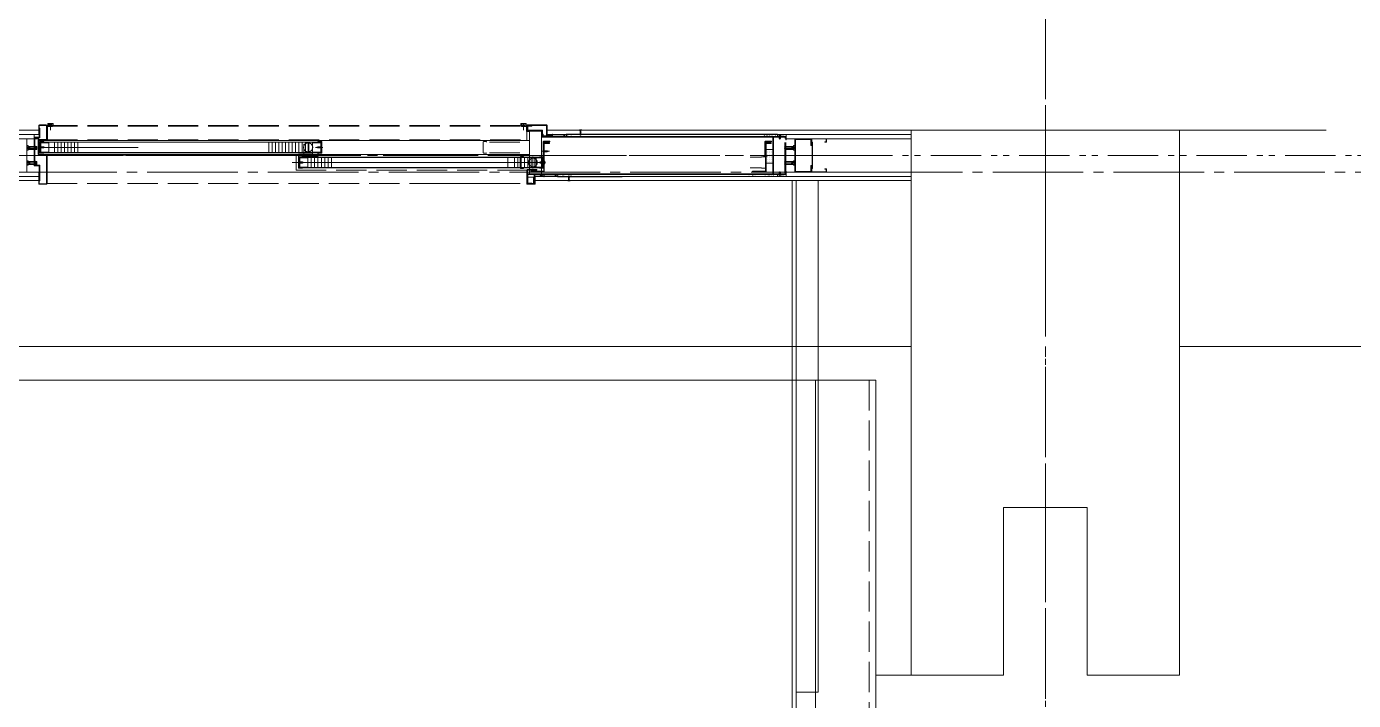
# Model space of a CAD drawing. Units: millimetres at full size, sheet at 1:30. Extents: x -16828 to 149130, y 47892 to 100313.
# Drawn here: x 28549 to 32503, y 57771 to 59780 of the extents above; entities that cross this region are included whole.
import ezdxf

# ---------------------------------------------------------------- set-up
doc = ezdxf.new("R2010")
doc.units = ezdxf.units.MM
doc.header["$LTSCALE"] = 30
for name, pattern in [('CHAIN2', [12, 9, -1, 1, -1]), ('DASHED3', [4, 3, -1]), ('DOUBLE_CHAIN1', [8.8, 5, -1, 0.6, -0.6, 0.6, -1])]:
    doc.linetypes.add(name, pattern=pattern)
for name, color, linetype, lineweight in [('0-0', 7, 'CHAIN2', 15), ('0-1', 7, 'Continuous', 15), ('0-8', 7, 'Continuous', 15), ('2-0_通芯', 7, 'DOUBLE_CHAIN1', 15), ('2-2_間仕切り芯', 7, 'DOUBLE_CHAIN1', 15), ('2-3_間仕切り', 7, 'Continuous', 15), ('2-A_建具', 7, 'Continuous', 15), ('3-0_AIHO08-壁芯', 7, 'CHAIN2', 15), ('4-5_既存1', 7, 'Continuous', 15)]:
    doc.layers.add(name, color=color, linetype=linetype, lineweight=lineweight)

msp = doc.modelspace()

# ---------------------------------------------------------------- linework, layer by layer
at = {"layer": '0-0'}
msp.add_line((31584.96, 65605.86), (31584.96, 56653.83), dxfattribs=at)
at = {"layer": '0-1'}
for p, q in [((31079.96, 58725.86), (26384.96, 58725.86)), ((30899.96, 58725.86), (30899.96, 55775.86)), ((31079.96, 58725.86), (31079.96, 50655.86))]:
    msp.add_line(p, q, dxfattribs=at)
at = {"layer": '0-1', "linetype": 'DASHED3'}
msp.add_line((31059.96, 58725.86), (31059.96, 50675.86), dxfattribs=at)
at = {"layer": '0-8', "linetype": 'CHAIN2'}
msp.add_line((22788.14, 59345.86), (33684.96, 59345.86), dxfattribs=at)
at = {"layer": '0-8'}
for p, q in [((31184.96, 58825.86), (26284.96, 58825.86)), ((31184.96, 57845.86), (31184.96, 58825.86)), ((31984.96, 58825.86), (31984.96, 57845.86)), ((31984.96, 58825.86), (33784.96, 58825.86)), ((31459.96, 58345.86), (31459.96, 57845.86)), ((31709.96, 58345.86), (31459.96, 58345.86)), ((31709.96, 57845.86), (31709.96, 58345.86)), ((31459.96, 57845.86), (31079.96, 57845.86)), ((31709.96, 57845.86), (31984.96, 57845.86))]:
    msp.add_line(p, q, dxfattribs=at)
at = {"layer": '2-0_通芯'}
msp.add_line((31584.96, 65605.86), (31584.96, 56653.83), dxfattribs=at)
at = {"layer": '2-2_間仕切り芯'}
msp.add_line((15139.23, 59395.86), (32729.96, 59395.86), dxfattribs=at)
at = {"layer": '2-3_間仕切り'}
for p, q in [((28208.71, 59470.86), (28584.96, 59470.86)), ((28208.71, 59458.36), (28584.96, 59458.36)), ((28208.71, 59445.86), (28584.96, 59445.86)), ((30099.96, 59470.86), (31184.96, 59470.86)), ((30099.96, 59458.36), (31184.96, 59458.36)), ((30812.96, 59445.86), (31184.96, 59445.86)), ((28208.71, 59345.86), (28584.96, 59345.86)), ((28208.71, 59333.36), (28584.96, 59333.36)), ((28208.71, 59320.86), (28584.96, 59320.86)), ((30064.96, 59333.36), (31184.96, 59333.36)), ((30064.96, 59320.86), (31184.96, 59320.86)), ((30812.96, 59345.86), (31184.96, 59345.86)), ((30829.96, 59320.86), (30829.96, 56740.86)), ((30842.46, 59320.86), (30842.46, 57795.86)), ((30842.46, 57795.86), (30842.46, 56740.86))]:
    msp.add_line(p, q, dxfattribs=at)
msp.add_lwpolyline([(30907.46, 59320.86), (30907.46, 57795.86), (30842.46, 57795.86)], dxfattribs=at)
at = {"layer": '2-A_建具'}
for p, q in [((28584.96, 59459.36), (28584.96, 59484.46)), ((28586.56, 59466.86), (28586.56, 59485.26)), ((28608.36, 59485.26), (28586.56, 59485.26)), ((28607.56, 59486.86), (28587.36, 59486.86)), ((28608.36, 59443.46), (28608.36, 59485.26)), ((28609.96, 59444.26), (28609.96, 59484.46)), ((28609.96, 59441.86), (28609.96, 59481.46)), ((30039.96, 59468.36), (30039.96, 59485.36)), ((30098.46, 59486.86), (30041.46, 59486.86)), ((30098.36, 59485.26), (30041.56, 59485.26)), ((30043.16, 59471.26), (30043.16, 59483.66)), ((30054.16, 59483.66), (30043.16, 59483.66)), ((30054.16, 59483.66), (30054.16, 59485.26)), ((30098.36, 59453.96), (30098.36, 59485.26)), ((30099.96, 59455.56), (30099.96, 59485.36)), ((28549.96, 59443.46), (28549.96, 59348.26)), ((28571.56, 59446.86), (28571.56, 59459.36)), ((28583.36, 59398.66), (28583.36, 59441.06)), ((28586.56, 59466.86), (28584.96, 59466.86)), ((28607.56, 59441.86), (28584.96, 59441.86)), ((30047.96, 59440.86), (28584.96, 59440.86)), ((28608.36, 59443.46), (28585.76, 59443.46)), ((28587.96, 59404.16), (28587.96, 59435.56)), ((28589.16, 59403.86), (28589.16, 59435.86)), ((28589.16, 59435.86), (29427.76, 59435.86)), ((28599.96, 59437.06), (28589.46, 59437.06)), ((28589.76, 59404.46), (28589.76, 59435.26)), ((29427.16, 59435.26), (28589.76, 59435.26)), ((28599.96, 59435.86), (28599.96, 59437.06)), ((28614.76, 59404.46), (28614.76, 59435.26)), ((28632.16, 59404.46), (28632.16, 59435.26)), ((28642.16, 59404.46), (28642.16, 59435.26)), ((28652.16, 59404.46), (28652.16, 59435.26)), ((28662.16, 59404.46), (28662.16, 59435.26)), ((28672.16, 59404.46), (28672.16, 59435.26)), ((28682.16, 59404.46), (28682.16, 59435.26)), ((28692.16, 59404.46), (28692.16, 59435.26)), ((28702.16, 59404.46), (28702.16, 59435.26)), ((29270.56, 59404.46), (29270.56, 59435.26)), ((29280.56, 59404.46), (29280.56, 59435.26)), ((29290.56, 59404.46), (29290.56, 59435.26)), ((29300.56, 59404.46), (29300.56, 59435.26)), ((29310.56, 59404.46), (29310.56, 59435.26)), ((29320.56, 59404.46), (29320.56, 59435.26)), ((29330.56, 59404.46), (29330.56, 59435.26)), ((29340.56, 59404.46), (29340.56, 59435.26)), ((29350.56, 59404.46), (29350.56, 59435.26)), ((29360.56, 59404.46), (29360.56, 59435.26)), ((29370.56, 59404.46), (29370.56, 59435.26)), ((29380.56, 59404.46), (29380.56, 59435.26)), ((29390.56, 59404.46), (29390.56, 59435.26)), ((29400.96, 59404.46), (29400.96, 59435.26)), ((29416.96, 59437.06), (29427.46, 59437.06)), ((29416.96, 59437.06), (29416.96, 59435.86)), ((29427.16, 59404.46), (29427.16, 59435.26)), ((29427.76, 59403.86), (29427.76, 59435.86)), ((29428.96, 59435.56), (29428.96, 59404.16)), ((30047.96, 59466.86), (30041.46, 59466.86)), ((30085.06, 59471.26), (30043.16, 59471.26)), ((30047.96, 59468.66), (30047.96, 59390.86)), ((30082.96, 59467.06), (30082.96, 59392.06)), ((30084.96, 59452.36), (30309.96, 59452.36)), ((30084.96, 59452.26), (30084.96, 59450.66)), ((30084.96, 59450.76), (30772.96, 59450.76)), ((30086.46, 59450.76), (30185.96, 59450.76)), ((30086.56, 59452.36), (30086.56, 59469.76)), ((30086.56, 59459.36), (30088.16, 59459.36)), ((30086.56, 59452.36), (30810.56, 59452.36)), ((30088.16, 59453.96), (30088.16, 59459.36)), ((30088.16, 59453.96), (30114.96, 59453.96)), ((30088.36, 59392.26), (30088.36, 59436.26)), ((30089.96, 59348.76), (30089.96, 59436.66)), ((30089.96, 59436.66), (30108.36, 59436.66)), ((30090.36, 59438.26), (30108.36, 59438.26)), ((30099.96, 59455.56), (30108.36, 59455.56)), ((30108.36, 59453.96), (30108.36, 59455.56)), ((30108.36, 59436.66), (30108.36, 59438.26)), ((30114.96, 59453.96), (30114.96, 59459.36)), ((30116.56, 59459.36), (30114.96, 59459.36)), ((30116.56, 59453.86), (30116.56, 59459.36)), ((30116.56, 59452.36), (30116.56, 59453.56)), ((30120.24, 59453.56), (30116.56, 59453.56)), ((30120.24, 59453.56), (30148.3, 59454.66)), ((30120.29, 59452.36), (30148.67, 59453.47)), ((30138.36, 59453.16), (30145.96, 59453.16)), ((30138.36, 59452.76), (30157.56, 59452.76)), ((30145.96, 59452.76), (30145.96, 59453.16)), ((30148.67, 59453.47), (30157.56, 59458.05)), ((30157.56, 59452.76), (30157.56, 59459.36)), ((30158.06, 59452.36), (30158.06, 59458.86)), ((30786.46, 59458.86), (30158.06, 59458.86)), ((30786.46, 59452.86), (30158.06, 59452.86)), ((30160.77, 59456.6), (30160.27, 59456.6)), ((30164.37, 59455.74), (30163.87, 59455.74)), ((30171.21, 59455.07), (30170.71, 59455.07)), ((30173.58, 59456.92), (30173.08, 59456.92)), ((30176.28, 59457.57), (30175.78, 59457.57)), ((30179.23, 59453.76), (30178.73, 59453.76)), ((30185.96, 59450.76), (30185.96, 59452.36)), ((30196.46, 59471.86), (30203.46, 59471.86)), ((30196.46, 59471.36), (30196.46, 59471.86)), ((30196.46, 59471.36), (30203.46, 59471.36)), ((30198.46, 59468.55), (30201.46, 59467.28)), ((30198.46, 59467.28), (30201.46, 59466.01)), ((30198.46, 59466.01), (30201.46, 59464.75)), ((30198.46, 59464.75), (30201.46, 59463.48)), ((30198.46, 59463.48), (30201.46, 59462.21)), ((30198.46, 59462.21), (30201.46, 59460.94)), ((30198.46, 59460.94), (30201.46, 59459.67)), ((30198.46, 59459.67), (30201.46, 59458.4)), ((30198.46, 59458.4), (30201.07, 59457.3)), ((30198.96, 59457.59), (30198.96, 59468.21)), ((30199.96, 59455.86), (30198.96, 59457.59)), ((30199.23, 59456.81), (30200.45, 59456.29)), ((30199.96, 59455.63), (30199.96, 59471.86)), ((30199.96, 59455.86), (30200.96, 59457.59)), ((30200.96, 59457.59), (30200.96, 59468.21)), ((30203.46, 59471.36), (30203.46, 59471.86)), ((30744.5, 59454.5), (30744, 59454.5)), ((30745.97, 59457.89), (30745.47, 59457.89)), ((30747.55, 59455.75), (30747.05, 59455.75)), ((30751.23, 59455.41), (30750.73, 59455.41)), ((30754.81, 59456.4), (30754.31, 59456.4)), ((30757.52, 59456.6), (30757.02, 59456.6)), ((30760.48, 59458.19), (30759.98, 59458.19)), ((30761.11, 59455.74), (30760.61, 59455.74)), ((30763.63, 59454.56), (30763.13, 59454.56)), ((30766.02, 59455.73), (30765.52, 59455.73)), ((30770.63, 59455.86), (30770.13, 59455.86)), ((30772.96, 59339.36), (30772.96, 59452.36)), ((30772.96, 59341.76), (30772.96, 59449.96)), ((30774.56, 59340.96), (30774.56, 59450.76)), ((30811.36, 59450.76), (30774.56, 59450.76)), ((30780.72, 59456.8), (30780.22, 59456.8)), ((30784.2, 59457.99), (30783.7, 59457.99)), ((30786.46, 59452.36), (30786.46, 59458.86)), ((30786.96, 59452.76), (30786.96, 59459.36)), ((30806.16, 59452.76), (30786.96, 59452.76)), ((30790.46, 59452.76), (30790.56, 59453.88)), ((30790.46, 59452.76), (30797.46, 59452.76)), ((30791.91, 59455.12), (30791.98, 59454.83)), ((30791.96, 59447.06), (30791.96, 59452.76)), ((30791.96, 59447.06), (30795.96, 59447.06)), ((30791.96, 59447.06), (30792.26, 59446.76)), ((30792.26, 59446.76), (30792.26, 59452.76)), ((30792.26, 59446.76), (30795.66, 59446.76)), ((30793.46, 59454.36), (30793.46, 59454.72)), ((30793.46, 59454.36), (30794.46, 59454.36)), ((30794.46, 59454.36), (30794.46, 59454.72)), ((30795.66, 59446.76), (30795.66, 59452.76)), ((30795.66, 59446.76), (30795.96, 59447.06)), ((30796.01, 59455.12), (30795.94, 59454.83)), ((30795.96, 59447.06), (30795.96, 59452.76)), ((30797.46, 59452.76), (30797.36, 59453.88)), ((30806.16, 59453.16), (30798.56, 59453.16)), ((30798.56, 59452.76), (30798.56, 59453.16)), ((30811.36, 59442.36), (30811.36, 59450.76)), ((30812.96, 59442.36), (30811.36, 59442.36)), ((30812.96, 59442.36), (30812.96, 59459.36)), ((30837.96, 59443.46), (30837.96, 59348.26)), ((30840.26, 59443.56), (30885.66, 59443.56)), ((30840.26, 59443.56), (30840.26, 59348.16)), ((30840.36, 59445.86), (30885.56, 59445.86)), ((30885.66, 59443.56), (30885.66, 59425.86)), ((30887.96, 59425.86), (30887.96, 59444.66)), ((30889.96, 59433.86), (30888.31, 59435.51)), ((30888.76, 59445.06), (30932.16, 59445.06)), ((30888.76, 59445.06), (30888.76, 59436.19)), ((30890.76, 59434.19), (30888.76, 59436.19)), ((30889.16, 59445.86), (30931.76, 59445.86)), ((30890.76, 59434.19), (30890.76, 59357.53)), ((30927.96, 59436.66), (30932.16, 59436.66)), ((30927.96, 59435.86), (30927.96, 59436.66)), ((30927.96, 59435.86), (30931.76, 59435.86)), ((30932.16, 59445.06), (30932.16, 59436.66)), ((30932.96, 59437.06), (30932.96, 59444.66)), ((28636.56, 59395.86), (28397.64, 59395.86)), ((28549.96, 59410.9), (28549.96, 59425.82)), ((28550.99, 59421.23), (28557.33, 59414.89)), ((28552.41, 59422.64), (28558.55, 59416.5)), ((28578.46, 59422.86), (28554.46, 59422.86)), ((28578.46, 59413.86), (28554.46, 59413.86)), ((28577.3, 59421.86), (28557.29, 59421.86)), ((28579.61, 59414.86), (28557.29, 59414.86)), ((28576.97, 59420.36), (28558.49, 59420.36)), ((28579.95, 59416.36), (28558.49, 59416.36)), ((28576.96, 59418.26), (28576.96, 59418.36)), ((28584.96, 59425.86), (28587.96, 59425.86)), ((28584.96, 59419.86), (28881.26, 59419.86)), ((28584.96, 59413.86), (28587.96, 59413.86)), ((30047.96, 59398.86), (28584.96, 59398.86)), ((28608.36, 59396.26), (28585.76, 59396.26)), ((28587.96, 59423.86), (28587.96, 59415.86)), ((28588.26, 59423.86), (28587.96, 59423.86)), ((28588.26, 59415.86), (28587.96, 59415.86)), ((28588.26, 59423.86), (28588.26, 59415.86)), ((28588.26, 59423.86), (28590.76, 59421.36)), ((28588.26, 59415.86), (28590.76, 59418.36)), ((28589.16, 59428.36), (28589.76, 59428.36)), ((28589.16, 59411.36), (28589.76, 59411.36)), ((28589.16, 59403.86), (29427.76, 59403.86)), ((28599.96, 59402.66), (28589.46, 59402.66)), ((29427.16, 59404.46), (28589.76, 59404.46)), ((28600.34, 59421.36), (28590.76, 59421.36)), ((28590.76, 59421.36), (28590.76, 59418.36)), ((28600.34, 59418.36), (28590.76, 59418.36)), ((28592.76, 59421.86), (28591.35, 59417.86)), ((28614.76, 59433.66), (28591.36, 59433.66)), ((28594.17, 59421.86), (28592.76, 59417.86)), ((28595.58, 59421.86), (28594.17, 59417.86)), ((28596.99, 59421.86), (28595.58, 59417.86)), ((28598.4, 59421.86), (28596.99, 59417.86)), ((28599.81, 59421.86), (28598.4, 59417.86)), ((28601.12, 59421.58), (28599.81, 59417.86)), ((28599.96, 59402.66), (28599.96, 59403.86)), ((28603.96, 59419.86), (28600.34, 59421.36)), ((28603.96, 59419.86), (28600.34, 59418.36)), ((28602.35, 59421.07), (28601.35, 59418.24)), ((28603.58, 59420.56), (28603, 59418.92)), ((28608.36, 59311.46), (28608.36, 59396.26)), ((28609.96, 59331.16), (28609.96, 59396.86)), ((28609.96, 59312.26), (28609.96, 59395.72)), ((29358.96, 59359.16), (29358.96, 59398.56)), ((29398.96, 59398.86), (29360.06, 59398.86)), ((29360.16, 59358.86), (29360.16, 59398.86)), ((29398.96, 59400.06), (29360.46, 59400.06)), ((29375.16, 59395.06), (29375.16, 59393.86)), ((29375.16, 59395.06), (29416.96, 59395.06)), ((29375.56, 59403.86), (29375.56, 59394.06)), ((29398.96, 59398.86), (29398.96, 59400.06)), ((29400.96, 59433.66), (29425.56, 59433.66)), ((29400.96, 59429.36), (29400.96, 59403.86)), ((29400.96, 59403.86), (29400.96, 59394.06)), ((29409.96, 59419.86), (29431.96, 59419.86)), ((29412.96, 59419.86), (29416.58, 59421.36)), ((29412.96, 59419.86), (29416.58, 59418.36)), ((29413.34, 59419.16), (29413.91, 59420.8)), ((29414.57, 59418.65), (29415.57, 59421.48)), ((29415.8, 59418.14), (29417.11, 59421.86)), ((29416.58, 59421.36), (29426.16, 59421.36)), ((29416.58, 59418.36), (29426.16, 59418.36)), ((29416.96, 59395.06), (29416.96, 59402.36)), ((29417.11, 59417.86), (29418.52, 59421.86)), ((29418.16, 59395.36), (29418.16, 59402.66)), ((29427.46, 59402.66), (29418.16, 59402.66)), ((29418.52, 59417.86), (29419.93, 59421.86)), ((29419.93, 59417.86), (29421.34, 59421.86)), ((29421.34, 59417.86), (29422.75, 59421.86)), ((29422.75, 59417.86), (29424.16, 59421.86)), ((29424.16, 59417.86), (29425.57, 59421.86)), ((29428.66, 59423.86), (29426.16, 59421.36)), ((29426.16, 59421.36), (29426.16, 59418.36)), ((29428.66, 59415.86), (29426.16, 59418.36)), ((29427.76, 59428.36), (29427.16, 59428.36)), ((29427.76, 59411.36), (29427.16, 59411.36)), ((29428.66, 59423.86), (29428.66, 59415.86)), ((29428.66, 59423.86), (29428.96, 59423.86)), ((29428.66, 59415.86), (29428.96, 59415.86)), ((29428.96, 59423.86), (29428.96, 59415.86)), ((30107.36, 59408.26), (30085.36, 59408.26)), ((30088.36, 59412.26), (30088.36, 59404.26)), ((30088.66, 59412.26), (30088.36, 59412.26)), ((30088.66, 59404.26), (30088.36, 59404.26)), ((30088.66, 59412.26), (30088.66, 59404.26)), ((30088.66, 59412.26), (30091.16, 59409.76)), ((30088.66, 59404.26), (30091.16, 59406.76)), ((30100.74, 59409.76), (30091.16, 59409.76)), ((30091.16, 59409.76), (30091.16, 59406.76)), ((30100.74, 59406.76), (30091.16, 59406.76)), ((30091.46, 59433.16), (30106.96, 59433.16)), ((30091.56, 59431.56), (30106.96, 59431.56)), ((30091.56, 59431.56), (30091.56, 59348.66)), ((30093.16, 59410.26), (30091.75, 59406.26)), ((30094.57, 59410.26), (30093.16, 59406.26)), ((30095.98, 59410.26), (30094.57, 59406.26)), ((30097.39, 59410.26), (30095.98, 59406.26)), ((30098.8, 59410.26), (30097.39, 59406.26)), ((30100.21, 59410.26), (30098.8, 59406.26)), ((30101.52, 59409.98), (30100.21, 59406.26)), ((30104.36, 59408.26), (30100.74, 59409.76)), ((30104.36, 59408.26), (30100.74, 59406.76)), ((30102.75, 59409.47), (30101.75, 59406.64)), ((30103.98, 59408.96), (30103.4, 59407.32)), ((30106.96, 59433.16), (30106.96, 59431.56)), ((30987.96, 59395.86), (30794.78, 59395.86)), ((30807.97, 59416.36), (30829.43, 59416.36)), ((30808.3, 59414.86), (30830.63, 59414.86)), ((30809.46, 59422.86), (30833.46, 59422.86)), ((30809.46, 59413.86), (30833.46, 59413.86)), ((30810.61, 59421.86), (30830.63, 59421.86)), ((30810.95, 59420.36), (30829.43, 59420.36)), ((30810.96, 59418.26), (30810.96, 59418.36)), ((30835.51, 59422.64), (30829.36, 59416.5)), ((30836.93, 59421.23), (30830.59, 59414.89)), ((30837.96, 59410.9), (30837.96, 59425.82)), ((30885.66, 59425.86), (30887.96, 59425.86)), ((30889.96, 59433.86), (30889.96, 59357.86)), ((28549.96, 59365.9), (28549.96, 59380.82)), ((28550.99, 59376.23), (28557.33, 59369.89)), ((28552.41, 59377.64), (28558.55, 59371.5)), ((28578.46, 59377.86), (28554.46, 59377.86)), ((28578.46, 59368.86), (28554.46, 59368.86)), ((28577.3, 59376.86), (28557.29, 59376.86)), ((28579.61, 59369.86), (28557.29, 59369.86)), ((28576.97, 59375.36), (28558.49, 59375.36)), ((28579.95, 59371.36), (28558.49, 59371.36)), ((28576.96, 59373.26), (28576.96, 59373.36)), ((30077.09, 59374.86), (29340.39, 59374.86)), ((29358.96, 59370.86), (29358.96, 59378.86)), ((29359.26, 59378.86), (29358.96, 59378.86)), ((29359.26, 59370.86), (29358.96, 59370.86)), ((29359.26, 59370.86), (29359.26, 59378.86)), ((29359.26, 59378.86), (29361.76, 59376.36)), ((29359.26, 59370.86), (29361.76, 59373.36)), ((30088.76, 59358.86), (29360.16, 59358.86)), ((29370.96, 59357.66), (29360.46, 59357.66)), ((29361.36, 59358.86), (29361.36, 59390.86)), ((30088.76, 59390.86), (29361.36, 59390.86)), ((29361.36, 59383.36), (29361.96, 59383.36)), ((29361.36, 59366.36), (29361.96, 59366.36)), ((29371.34, 59376.36), (29361.76, 59376.36)), ((29361.76, 59373.36), (29361.76, 59376.36)), ((29371.34, 59373.36), (29361.76, 59373.36)), ((29361.96, 59359.46), (29361.96, 59390.26)), ((30088.16, 59390.26), (29361.96, 59390.26)), ((30088.16, 59359.46), (29361.96, 59359.46)), ((29363.76, 59372.86), (29362.35, 59376.86)), ((29386.96, 59388.66), (29363.56, 59388.66)), ((29363.56, 59361.06), (29363.56, 59388.66)), ((29386.96, 59361.06), (29363.56, 59361.06)), ((29365.17, 59372.86), (29363.76, 59376.86)), ((29366.58, 59372.86), (29365.17, 59376.86)), ((29367.99, 59372.86), (29366.58, 59376.86)), ((29369.4, 59372.86), (29367.99, 59376.86)), ((29370.81, 59372.86), (29369.4, 59376.86)), ((29405.56, 59394.06), (29370.56, 59394.06)), ((29370.56, 59390.86), (29370.56, 59394.06)), ((29370.56, 59390.86), (29405.56, 59390.86)), ((29372.12, 59373.14), (29370.81, 59376.86)), ((29370.96, 59357.66), (29370.96, 59358.86)), ((29374.96, 59374.86), (29371.34, 59376.36)), ((29374.96, 59374.86), (29371.34, 59373.36)), ((29373.35, 59373.65), (29372.35, 59376.48)), ((29374.58, 59374.16), (29374, 59375.8)), ((29375.16, 59393.86), (29416.66, 59393.86)), ((29386.96, 59359.46), (29386.96, 59390.26)), ((29397.36, 59359.46), (29397.36, 59390.26)), ((29405.56, 59390.86), (29405.56, 59394.06)), ((29407.36, 59359.46), (29407.36, 59390.26)), ((29417.36, 59359.46), (29417.36, 59390.26)), ((29427.36, 59359.46), (29427.36, 59390.26)), ((29437.36, 59359.46), (29437.36, 59390.26)), ((29447.36, 59359.46), (29447.36, 59390.26)), ((29457.36, 59359.46), (29457.36, 59390.26)), ((29982.76, 59359.46), (29982.76, 59390.26)), ((30002.76, 59359.46), (30002.76, 59390.26)), ((30012.76, 59359.46), (30012.76, 59390.26)), ((30042.76, 59359.46), (30042.76, 59390.26)), ((30047.96, 59390.86), (30047.96, 59358.86)), ((30052.76, 59359.46), (30052.76, 59390.26)), ((30063.16, 59359.46), (30063.16, 59390.26)), ((30063.16, 59388.66), (30086.56, 59388.66)), ((30063.16, 59361.06), (30086.56, 59361.06)), ((30075.56, 59374.86), (30079.18, 59376.36)), ((30075.56, 59374.86), (30079.18, 59373.36)), ((30076.03, 59374.3), (30076.5, 59375.61)), ((30077.26, 59373.79), (30078.15, 59376.3)), ((30077.96, 59392.06), (30088.46, 59392.06)), ((30077.96, 59390.86), (30077.96, 59392.06)), ((30077.96, 59357.66), (30077.96, 59358.86)), ((30077.96, 59357.66), (30088.46, 59357.66)), ((30078.09, 59372.86), (30079.5, 59376.86)), ((30079.18, 59376.36), (30091.06, 59376.36)), ((30079.18, 59373.36), (30091.06, 59373.36)), ((30079.42, 59372.86), (30080.83, 59376.86)), ((30080.75, 59372.86), (30082.16, 59376.86)), ((30082.08, 59372.86), (30083.49, 59376.86)), ((30082.96, 59392.06), (30082.96, 59357.66)), ((30082.96, 59357.66), (30082.96, 59341.36)), ((30083.41, 59372.86), (30084.82, 59376.86)), ((30084.74, 59372.86), (30086.15, 59376.86)), ((30086.07, 59372.86), (30087.48, 59376.86)), ((30086.56, 59361.06), (30086.56, 59388.66)), ((30087.39, 59372.86), (30088.8, 59376.86)), ((30088.16, 59359.46), (30088.16, 59390.26)), ((30088.76, 59383.36), (30088.16, 59383.36)), ((30088.36, 59392.26), (30089.96, 59392.26)), ((30088.72, 59372.86), (30090.13, 59376.86)), ((30088.76, 59358.86), (30088.76, 59390.86)), ((30090.13, 59372.86), (30091.54, 59376.86)), ((30091.56, 59370.16), (30091.56, 59379.56)), ((30091.56, 59379.56), (30091.85, 59379.56)), ((30091.56, 59370.16), (30091.85, 59370.16)), ((30091.85, 59370.16), (30091.85, 59379.56)), ((30093.06, 59375.36), (30093.4, 59375.36)), ((30093.06, 59374.36), (30093.06, 59375.36)), ((30093.06, 59374.36), (30093.4, 59374.36)), ((30093.69, 59376.96), (30093.41, 59376.86)), ((30093.69, 59372.76), (30093.41, 59372.86)), ((30807.97, 59371.36), (30829.43, 59371.36)), ((30808.3, 59369.86), (30830.63, 59369.86)), ((30809.46, 59377.86), (30833.46, 59377.86)), ((30809.46, 59368.86), (30833.46, 59368.86)), ((30810.61, 59376.86), (30830.63, 59376.86)), ((30810.95, 59375.36), (30829.43, 59375.36)), ((30810.96, 59373.26), (30810.96, 59373.36)), ((30835.51, 59377.64), (30829.36, 59371.5)), ((30836.93, 59376.23), (30830.59, 59369.89)), ((30837.96, 59365.9), (30837.96, 59380.82)), ((30885.66, 59365.86), (30887.96, 59365.86)), ((30885.66, 59365.86), (30885.66, 59348.16)), ((30887.96, 59347.06), (30887.96, 59365.86)), ((30888.31, 59356.21), (30889.96, 59357.86)), ((30888.76, 59355.53), (30890.76, 59357.53)), ((30888.76, 59355.53), (30888.76, 59346.66)), ((30927.96, 59355.86), (30931.76, 59355.86)), ((30927.96, 59355.06), (30927.96, 59355.86)), ((30927.96, 59355.06), (30932.16, 59355.06)), ((30932.16, 59355.06), (30932.16, 59346.66)), ((28584.96, 59344.86), (28584.96, 59312.26)), ((28586.56, 59329.86), (28584.96, 59329.86)), ((30039.96, 59352.36), (30039.96, 59311.36)), ((30039.96, 59341.36), (30039.96, 59330.66)), ((30069.96, 59353.86), (30041.46, 59353.86)), ((30043.06, 59340.96), (30160.16, 59340.96)), ((30043.16, 59339.36), (30810.56, 59339.36)), ((30043.16, 59339.36), (30043.16, 59313.06)), ((30047.96, 59340.96), (30772.96, 59340.96)), ((30051.56, 59348.76), (30051.56, 59347.16)), ((30089.96, 59348.76), (30051.56, 59348.76)), ((30090.06, 59347.16), (30051.56, 59347.16)), ((30061.76, 59337.86), (30061.76, 59311.96)), ((30063.36, 59337.76), (30063.36, 59311.46)), ((30063.36, 59337.76), (30090.16, 59337.76)), ((30064.96, 59327.36), (30063.36, 59327.36)), ((30064.96, 59332.36), (30064.96, 59311.36)), ((30090.16, 59337.76), (30090.16, 59332.36)), ((30091.76, 59332.36), (30090.16, 59332.36)), ((30091.76, 59339.36), (30091.76, 59338.16)), ((30094.44, 59338.16), (30091.76, 59338.16)), ((30091.76, 59337.86), (30091.76, 59332.36)), ((30094.44, 59338.16), (30122.5, 59337.06)), ((30094.49, 59339.36), (30122.87, 59338.25)), ((30110.76, 59339.36), (30160.16, 59339.36)), ((30131.56, 59339.36), (30112.16, 59339.36)), ((30112.56, 59338.96), (30131.76, 59338.96)), ((30112.56, 59338.56), (30120.16, 59338.56)), ((30120.16, 59338.96), (30120.16, 59338.56)), ((30122.87, 59338.25), (30131.76, 59333.67)), ((30131.76, 59338.96), (30131.76, 59332.36)), ((30323.96, 59332.36), (30131.76, 59332.36)), ((30132.26, 59339.36), (30132.26, 59332.86)), ((30786.46, 59338.86), (30132.26, 59338.86)), ((30786.46, 59332.86), (30132.26, 59332.86)), ((30137.31, 59335.63), (30136.81, 59335.63)), ((30141.52, 59335.31), (30141.02, 59335.31)), ((30147.81, 59336.5), (30147.31, 59336.5)), ((30152.36, 59334.9), (30151.86, 59334.9)), ((30160.16, 59340.96), (30160.16, 59339.36)), ((30168.46, 59320.36), (30161.46, 59320.36)), ((30161.46, 59320.36), (30161.46, 59319.86)), ((30168.46, 59319.86), (30161.46, 59319.86)), ((30166.46, 59332.05), (30163.46, 59333.32)), ((30166.46, 59330.78), (30163.46, 59332.05)), ((30166.46, 59329.51), (30163.46, 59330.78)), ((30166.46, 59328.25), (30163.46, 59329.51)), ((30166.46, 59326.98), (30163.46, 59328.25)), ((30166.46, 59325.71), (30163.46, 59326.98)), ((30166.46, 59324.44), (30163.46, 59325.71)), ((30166.46, 59323.17), (30163.46, 59324.44)), ((30166.46, 59333.32), (30163.85, 59334.43)), ((30164.96, 59335.86), (30163.96, 59334.13)), ((30163.96, 59334.13), (30163.96, 59323.52)), ((30165.69, 59334.92), (30164.47, 59335.43)), ((30164.96, 59336.09), (30164.96, 59319.86)), ((30164.96, 59335.86), (30165.96, 59334.13)), ((30165.96, 59334.13), (30165.96, 59323.52)), ((30167.68, 59335.23), (30168.18, 59335.23)), ((30168.46, 59320.36), (30168.46, 59319.86)), ((30171.27, 59336.09), (30171.77, 59336.09)), ((30702.08, 59334.57), (30701.58, 59334.57)), ((30708.39, 59337.92), (30707.89, 59337.92)), ((30713.2, 59337.37), (30712.7, 59337.37)), ((30713.88, 59335.25), (30713.38, 59335.25)), ((30714.86, 59338.87), (30714.36, 59338.87)), ((30719.42, 59334.97), (30718.92, 59334.97)), ((30721.51, 59335.83), (30721.01, 59335.83)), ((30744.48, 59334.11), (30743.98, 59334.11)), ((30749.62, 59333.99), (30749.12, 59333.99)), ((30752.15, 59335.22), (30751.65, 59335.22)), ((30756.36, 59334.9), (30755.86, 59334.9)), ((30761.82, 59335.64), (30761.32, 59335.64)), ((30766.93, 59336.62), (30766.43, 59336.62)), ((30768.76, 59334.06), (30768.26, 59334.06)), ((30771.15, 59335.22), (30770.65, 59335.22)), ((30772.96, 59341.76), (30772.96, 59339.36)), ((30811.36, 59340.96), (30774.56, 59340.96)), ((30775.76, 59335.36), (30775.26, 59335.36)), ((30786.46, 59339.36), (30786.46, 59332.86)), ((30786.96, 59338.96), (30786.96, 59332.36)), ((30806.16, 59338.96), (30786.96, 59338.96)), ((30790.46, 59338.96), (30797.46, 59338.96)), ((30790.46, 59338.96), (30790.56, 59337.84)), ((30791.91, 59336.6), (30791.98, 59336.89)), ((30791.96, 59344.66), (30792.26, 59344.96)), ((30791.96, 59344.66), (30791.96, 59338.96)), ((30791.96, 59344.66), (30795.96, 59344.66)), ((30792.26, 59344.96), (30792.26, 59338.96)), ((30792.26, 59344.96), (30795.66, 59344.96)), ((30793.46, 59337.36), (30794.46, 59337.36)), ((30793.46, 59337.36), (30793.46, 59337)), ((30794.46, 59337.36), (30794.46, 59337)), ((30795.66, 59344.96), (30795.66, 59338.96)), ((30795.66, 59344.96), (30795.96, 59344.66)), ((30796.01, 59336.6), (30795.94, 59336.89)), ((30795.96, 59344.66), (30795.96, 59338.96)), ((30797.46, 59338.96), (30797.36, 59337.84)), ((30798.56, 59338.96), (30798.56, 59338.56)), ((30806.16, 59338.56), (30798.56, 59338.56)), ((30812.96, 59349.36), (30811.36, 59349.36)), ((30811.36, 59340.96), (30811.36, 59349.36)), ((30812.96, 59349.36), (30812.96, 59332.36)), ((30840.26, 59348.16), (30885.66, 59348.16)), ((30840.36, 59345.86), (30885.56, 59345.86)), ((30888.76, 59346.66), (30932.16, 59346.66)), ((30889.16, 59345.86), (30931.76, 59345.86)), ((30932.96, 59347.06), (30932.96, 59354.66)), ((28607.56, 59309.86), (28587.36, 59309.86)), ((29724.46, 59311.86), (29977.66, 59311.86)), ((30063.46, 59309.86), (30041.46, 59309.86)), ((30063.36, 59311.46), (30041.56, 59311.46)), ((30054.16, 59313.06), (30043.16, 59313.06)), ((30054.16, 59313.06), (30054.16, 59311.46)), ((30061.76, 59311.96), (30063.36, 59311.96))]:
    msp.add_line(p, q, dxfattribs=at)
at = {"layer": '2-A_建具', "linetype": 'DASHED3'}
for p, q in [((28586.56, 59476.86), (28586.56, 59450.66)), ((28586.56, 59476.86), (28588.86, 59476.86)), ((28588.86, 59476.86), (28588.86, 59450.36)), ((28610.46, 59442.86), (28610.46, 59485.06)), ((28610.46, 59484.86), (30039.46, 59484.86)), ((28610.46, 59483.66), (30039.46, 59483.66)), ((28611.56, 59486.86), (28624.07, 59486.86)), ((28611.56, 59482.26), (28625.96, 59482.26)), ((28611.56, 59441.86), (28611.56, 59482.26)), ((28612.46, 59489.86), (28613.46, 59490.86)), ((28612.46, 59489.86), (28612.46, 59486.36)), ((28612.96, 59485.86), (28612.46, 59486.36)), ((28612.46, 59486.36), (28628.46, 59486.36)), ((28612.96, 59489.86), (28612.96, 59486.36)), ((28612.96, 59485.86), (28627.96, 59485.86)), ((28613.46, 59490.86), (28627.46, 59490.86)), ((28613.46, 59489.86), (28613.46, 59486.86)), ((28613.96, 59489.86), (28613.96, 59487.36)), ((28614.46, 59489.86), (28614.46, 59487.86)), ((28614.96, 59489.86), (28614.96, 59488.36)), ((28615.46, 59489.86), (28615.46, 59488.86)), ((28615.46, 59485.86), (28615.46, 59485.06)), ((28615.46, 59485.06), (28625.46, 59485.06)), ((28615.96, 59489.86), (28615.96, 59489.36)), ((28618.46, 59485.06), (28618.46, 59485.86)), ((28620.46, 59471.07), (28620.46, 59491.71)), ((28622.46, 59485.06), (28622.46, 59485.86)), ((28625.46, 59485.86), (28625.46, 59485.06)), ((28625.96, 59482.26), (28625.96, 59483.86)), ((28627.96, 59485.86), (28628.46, 59486.36)), ((28628.46, 59489.86), (28628.46, 59486.36)), ((30021.46, 59489.86), (30022.46, 59490.86)), ((30021.46, 59489.86), (30021.46, 59486.36)), ((30021.96, 59485.86), (30021.46, 59486.36)), ((30021.46, 59486.36), (30037.46, 59486.36)), ((30021.96, 59489.86), (30021.96, 59486.36)), ((30021.96, 59485.86), (30036.96, 59485.86)), ((30022.46, 59490.86), (30036.46, 59490.86)), ((30022.46, 59489.86), (30022.46, 59486.86)), ((30022.96, 59489.86), (30022.96, 59487.36)), ((30023.46, 59489.86), (30023.46, 59487.86)), ((30023.96, 59489.86), (30023.96, 59488.36)), ((30023.96, 59482.26), (30023.96, 59483.86)), ((30038.36, 59482.26), (30023.96, 59482.26)), ((30024.46, 59489.86), (30024.46, 59488.86)), ((30024.46, 59485.86), (30024.46, 59485.06)), ((30024.46, 59485.06), (30034.46, 59485.06)), ((30024.96, 59489.86), (30024.96, 59489.36)), ((30027.46, 59485.06), (30027.46, 59485.86)), ((30029.46, 59471.07), (30029.46, 59491.71)), ((30031.46, 59485.06), (30031.46, 59485.86)), ((30034.46, 59485.86), (30034.46, 59485.06)), ((30036.96, 59485.86), (30037.46, 59486.36)), ((30037.46, 59489.86), (30037.46, 59486.36)), ((30038.36, 59466.86), (30038.36, 59482.26)), ((30039.46, 59442.86), (30039.46, 59485.06)), ((28571.56, 59448.66), (28571.56, 59366.76)), ((28586.56, 59450.66), (28573.56, 59450.66)), ((28573.86, 59448.36), (28573.86, 59367.06)), ((28586.86, 59448.36), (28573.86, 59448.36)), ((28611.56, 59441.86), (28609.96, 59441.86)), ((28610.46, 59442.86), (30039.46, 59442.86)), ((30018.85, 59435.86), (29909.96, 59435.86)), ((29909.96, 59404.16), (29909.96, 59435.56)), ((29919.96, 59437.06), (29911.46, 59437.06)), ((29919.96, 59435.86), (29919.96, 59437.06)), ((30039.46, 59466.86), (30038.36, 59466.86)), ((30084.96, 59468.06), (30047.96, 59468.06)), ((30105.24, 59453.96), (30105.24, 59454.79)), ((30108.74, 59459.27), (30108.74, 59450.96)), ((30112.24, 59453.96), (30112.24, 59454.79)), ((30749.36, 59392.06), (30749.36, 59436.26)), ((30750.96, 59349.16), (30750.96, 59436.66)), ((30750.96, 59436.66), (30769.36, 59436.66)), ((30751.36, 59438.26), (30769.36, 59438.26)), ((30769.36, 59436.66), (30769.36, 59438.26)), ((30793.96, 59443.86), (30793.96, 59458.46)), ((30809.06, 59344.36), (30809.06, 59447.36)), ((30811.36, 59447.36), (30809.06, 59447.36)), ((30811.36, 59344.36), (30811.36, 59447.36)), ((29351.96, 59396.86), (28609.96, 59396.86)), ((28609.96, 59395.86), (28928.49, 59395.86)), ((29351.96, 59396.86), (29351.96, 59351.86)), ((29375.56, 59429.36), (29375.56, 59403.86)), ((29378.47, 59429.36), (29375.56, 59429.36)), ((29376.12, 59426.16), (29375.56, 59426.16)), ((29378.47, 59410.36), (29375.56, 59410.36)), ((29388.06, 59433.36), (29388.06, 59406.36)), ((29400.96, 59429.36), (29397.65, 59429.36)), ((29400.96, 59410.36), (29397.65, 59410.36)), ((29400.96, 59426.16), (29400.4, 59426.16)), ((30018.85, 59403.86), (29909.96, 59403.86)), ((29919.96, 59402.66), (29911.46, 59402.66)), ((29919.96, 59402.66), (29919.96, 59403.86)), ((30752.46, 59433.26), (30767.96, 59433.26)), ((30752.96, 59431.26), (30752.96, 59348.66)), ((30752.96, 59431.26), (30767.96, 59431.26)), ((30772.96, 59413.36), (30752.96, 59413.36)), ((30757.96, 59408.36), (30757.66, 59408.36)), ((30757.96, 59403.36), (30757.66, 59403.36)), ((30757.96, 59398.36), (30757.66, 59398.36)), ((30762.96, 59408.36), (30762.66, 59408.36)), ((30762.96, 59403.36), (30762.66, 59403.36)), ((30762.96, 59398.36), (30762.66, 59398.36)), ((30767.96, 59408.36), (30767.66, 59408.36)), ((30767.96, 59403.36), (30767.66, 59403.36)), ((30767.96, 59398.36), (30767.66, 59398.36)), ((30767.96, 59433.26), (30767.96, 59431.26)), ((30772.96, 59413.36), (30772.96, 59373.36)), ((28586.56, 59364.76), (28573.56, 59364.76)), ((28586.86, 59367.06), (28573.86, 59367.06)), ((28586.56, 59364.76), (28586.56, 59319.86)), ((28588.86, 59365.06), (28588.86, 59319.86)), ((29374.06, 59394.06), (29376.06, 59392.06)), ((29378.06, 59392.06), (29378.06, 59391.52)), ((29382.06, 59394.06), (29380.06, 59392.06)), ((29380.06, 59392.06), (29380.06, 59390.86)), ((29394.06, 59394.06), (29396.06, 59392.06)), ((29400.06, 59392.06), (29396.06, 59392.06)), ((29396.06, 59392.06), (29396.06, 59390.86)), ((29398.06, 59392.06), (29398.06, 59391.52)), ((29402.06, 59394.06), (29400.06, 59392.06)), ((29400.06, 59392.06), (29400.06, 59390.86)), ((30019.96, 59390.96), (30019.96, 59358.76)), ((30021.46, 59392.46), (30029.96, 59392.46)), ((30021.46, 59357.26), (30029.96, 59357.26)), ((30022.76, 59359.46), (30022.76, 59390.26)), ((30029.96, 59392.46), (30029.96, 59390.86)), ((30029.96, 59358.86), (30029.96, 59357.26)), ((30032.76, 59359.46), (30032.76, 59390.26)), ((30057.96, 59392.95), (30057.96, 59356.81)), ((30067.96, 59388.36), (30067.96, 59361.36)), ((30739.36, 59390.86), (30705.15, 59390.86)), ((30739.36, 59358.86), (30705.15, 59358.86)), ((30739.36, 59392.06), (30749.46, 59392.06)), ((30739.36, 59390.86), (30739.36, 59392.06)), ((30739.36, 59357.66), (30739.36, 59358.86)), ((30739.36, 59357.66), (30749.46, 59357.66)), ((30744.96, 59393.36), (30755.96, 59393.36)), ((30772.96, 59373.36), (30752.96, 59373.36)), ((30757.96, 59393.36), (30757.66, 59393.36)), ((30757.96, 59388.36), (30757.66, 59388.36)), ((30757.96, 59383.36), (30757.66, 59383.36)), ((30757.96, 59378.36), (30757.66, 59378.36)), ((30762.96, 59393.36), (30762.66, 59393.36)), ((30762.96, 59388.36), (30762.66, 59388.36)), ((30762.96, 59383.36), (30762.66, 59383.36)), ((30762.96, 59378.36), (30762.66, 59378.36)), ((30767.96, 59393.36), (30767.66, 59393.36)), ((30767.96, 59388.36), (30767.66, 59388.36)), ((30767.96, 59383.36), (30767.66, 59383.36)), ((30767.96, 59378.36), (30767.66, 59378.36)), ((28586.56, 59319.86), (28588.86, 59319.86)), ((29351.96, 59351.86), (30039.96, 59351.86)), ((30059.96, 59330.66), (30039.96, 59330.66)), ((30059.96, 59330.66), (30059.96, 59311.66)), ((30079.44, 59337.76), (30079.44, 59336.93)), ((30082.94, 59332.46), (30082.94, 59340.76)), ((30086.44, 59337.76), (30086.44, 59336.93)), ((30712.56, 59349.16), (30712.56, 59347.16)), ((30750.96, 59349.16), (30712.56, 59349.16)), ((30751.46, 59347.16), (30712.56, 59347.16)), ((30793.96, 59347.86), (30793.96, 59333.26)), ((30811.36, 59344.36), (30809.06, 59344.36)), ((28609.96, 59311.86), (30059.96, 59311.86))]:
    msp.add_line(p, q, dxfattribs=at)
for points in [[(28627.46, 59490.86), (28628.46, 59489.86), (28612.46, 59489.86)], [(30036.46, 59490.86), (30037.46, 59489.86), (30021.46, 59489.86)], [(29380.06, 59392.06), (29376.06, 59392.06), (29376.06, 59390.86)]]:
    msp.add_lwpolyline(points, dxfattribs=at)
at = {"layer": '2-A_建具'}
for points in [[(30047.96, 59466.86), (30047.96, 59468.46), (30041.56, 59468.46), (30041.56, 59485.26)], [(28607.56, 59397.86), (28584.96, 59397.86), (28584.96, 59441.86)], [(30084.96, 59452.26), (30084.96, 59469.66), (30043.06, 59469.66)], [(30148.41, 59454.69), (30157.01, 59459.12), (30157.56, 59458.05)], [(28614.76, 59406.06), (28591.36, 59406.06), (28591.36, 59433.66)], [(29400.96, 59406.06), (29425.56, 59406.06), (29425.56, 59433.66)], [(29370.56, 59390.86), (29370.56, 59392.06), (29361.66, 59392.06)], [(30047.96, 59358.86), (30047.96, 59341.36), (30082.96, 59341.36)], [(28608.36, 59311.46), (28586.56, 59311.46), (28586.56, 59329.86)], [(30069.96, 59353.86), (30069.96, 59352.26), (30041.56, 59352.26), (30041.56, 59311.46)], [(30122.61, 59337.03), (30131.21, 59332.6), (30131.76, 59333.67)]]:
    msp.add_lwpolyline(points, dxfattribs=at)
for centre in [(28554.46, 59418.36), (30833.46, 59418.36), (28554.46, 59373.36), (30833.46, 59373.36)]:
    msp.add_circle(centre, 4.5, dxfattribs=at)
at = {"layer": '2-A_建具', "linetype": 'DASHED3'}
for centre, radius in [((29388.06, 59419.86), 13.5), ((30057.96, 59374.86), 13)]:
    msp.add_circle(centre, radius, dxfattribs=at)
at = {"layer": '2-A_建具'}
for centre, radius, start, end in [((28587.36, 59484.46), 2.4, 90, 180), ((28607.56, 59484.46), 2.4, 0, 90), ((30041.46, 59485.36), 1.5, 90, 180), ((30043.06, 59483.76), 1.5, 90, 180), ((30098.46, 59485.36), 1.5, 0, 90), ((28547.56, 59443.46), 2.4, 0, 90), ((28585.76, 59441.06), 2.4, 90, 180), ((28589.46, 59435.56), 1.5, 90, 180), ((28590.06, 59434.96), 0.9, 90, 180), ((28591.26, 59433.76), 1.5, 90, 180), ((28607.56, 59444.26), 2.4, 270, 0), ((28623.07, 59441.86), 0.5, 0, 180), ((28623.07, 59441.86), 0.5, 180, 0), ((29425.66, 59433.76), 1.5, 0, 90), ((29426.86, 59434.96), 0.9, 0, 90), ((29427.46, 59435.56), 1.5, 0, 90), ((30041.46, 59468.36), 1.5, 180, 270), ((30043.06, 59471.16), 1.5, 180, 270), ((30086.46, 59452.26), 1.5, 180, 270), ((30085.06, 59469.76), 1.5, 0, 90), ((30088.06, 59453.86), 1.5, 180, 270), ((30090.36, 59436.26), 2, 90, 180), ((30099.86, 59455.46), 1.5, 180, 270), ((30115.06, 59453.86), 1.5, 270, 0), ((30138.36, 59452.76), 0.4, 90, 270), ((30157.26, 59453.16), 0.8, 270, 0), ((30194.56, 59467.28), 4.5, 11.83365, 64.96375), ((30205.36, 59467.28), 4.5, 115.03625, 168.16635), ((30775.36, 59449.96), 2.4, 90, 180), ((30787.26, 59453.16), 0.8, 180, 270), ((30791.85, 59453.77), 1.3, 105.88085, 175), ((30793.96, 59446.36), 9, 74.11915, 105.88085), ((30793.96, 59446.36), 8.7, 95.46502, 103.16628), ((30793.16, 59454.72), 0.3, 0, 95.46502), ((30794.76, 59454.72), 0.3, 84.53498, 180), ((30793.96, 59446.36), 8.7, 76.83372, 84.53498), ((30796.07, 59453.77), 1.3, 5, 74.11915), ((30806.16, 59452.76), 0.4, 270, 90), ((30810.56, 59449.96), 2.4, 0, 90), ((30840.36, 59443.46), 2.4, 90, 180), ((30885.56, 59443.46), 2.4, 0, 90), ((30889.16, 59444.66), 1.2, 90, 180), ((30889.16, 59436.36), 1.2, 180, 225), ((30931.76, 59444.66), 1.2, 0, 90), ((30931.76, 59437.06), 1.2, 270, 0), ((28550.53, 59421.82), 4.02, 14.9838, 98.17994), ((28550.53, 59414.9), 4.02, 261.82006, 345.0162), ((28576.96, 59422.86), 1, 90, 270), ((28576.96, 59421.06), 1, 90, 270), ((28576.96, 59419.26), 1, 90, 270), ((28576.96, 59417.46), 1, 90, 270), ((28576.96, 59415.66), 1, 90, 270), ((28576.96, 59413.86), 1, 90, 270), ((28579.4, 59420.61), 2.44, 112.61986, 247.38014), ((28577.52, 59420.61), 2.44, 292.61986, 67.38014), ((28577.52, 59416.11), 2.44, 292.61986, 67.38014), ((28585.76, 59398.66), 2.4, 180, 270), ((28589.46, 59404.16), 1.5, 180, 270), ((28590.06, 59404.76), 0.9, 180, 270), ((28591.26, 59405.96), 1.5, 180, 270), ((28607.56, 59395.46), 2.4, 6.11992, 90), ((29360.46, 59398.56), 1.5, 90, 180), ((29416.66, 59395.36), 1.5, 270, 0), ((29418.46, 59402.36), 1.5, 90, 180), ((29425.66, 59405.96), 1.5, 270, 0), ((29426.86, 59404.76), 0.9, 270, 0), ((29427.46, 59404.16), 1.5, 270, 0), ((30091.46, 59431.66), 1.5, 90, 180), ((30810.4, 59420.61), 2.44, 112.61986, 247.38014), ((30810.4, 59416.11), 2.44, 112.61986, 247.38014), ((30808.52, 59420.61), 2.44, 292.61986, 67.38014), ((30810.96, 59422.86), 1, 270, 90), ((30810.96, 59421.06), 1, 270, 90), ((30810.96, 59419.26), 1, 270, 90), ((30810.96, 59417.46), 1, 270, 90), ((30810.96, 59415.66), 1, 270, 90), ((30810.96, 59413.86), 1, 270, 90), ((30837.39, 59421.82), 4.02, 81.82006, 165.0162), ((30837.39, 59414.9), 4.02, 194.9838, 278.17994), ((28550.53, 59376.82), 4.02, 14.9838, 98.17994), ((28550.53, 59369.9), 4.02, 261.82006, 345.0162), ((28576.96, 59377.86), 1, 90, 270), ((28576.96, 59376.06), 1, 90, 270), ((28576.96, 59374.26), 1, 90, 270), ((28576.96, 59372.46), 1, 90, 270), ((28576.96, 59370.66), 1, 90, 270), ((28576.96, 59368.86), 1, 90, 270), ((28579.4, 59375.61), 2.44, 112.61986, 247.38014), ((28577.52, 59375.61), 2.44, 292.61986, 67.38014), ((28577.52, 59371.11), 2.44, 292.61986, 67.38014), ((29360.46, 59359.16), 1.5, 180, 270), ((29361.66, 59390.56), 1.5, 90, 180), ((29362.26, 59389.96), 0.9, 90, 180), ((29362.26, 59359.76), 0.9, 180, 270), ((29363.46, 59388.76), 1.5, 90, 180), ((29363.46, 59360.96), 1.5, 180, 270), ((30086.16, 59388.26), 2, 0, 90), ((30086.16, 59361.46), 2, 270, 0), ((30086.66, 59360.96), 1.5, 270, 0), ((30087.86, 59389.96), 0.9, 0, 90), ((30087.86, 59359.76), 0.9, 270, 0), ((30088.46, 59390.56), 1.5, 0, 90), ((30088.46, 59359.16), 1.5, 270, 0), ((30091.06, 59376.86), 0.5, 270, 0), ((30091.06, 59372.86), 0.5, 0, 90), ((30087.96, 59374.86), 6.1, 309.60193, 50.39807), ((30093.4, 59375.66), 0.3, 270, 8.3636), ((30093.4, 59374.06), 0.3, 351.6364, 90), ((30087.96, 59374.86), 5.8, 8.3636, 20.13677), ((30087.96, 59374.86), 5.8, 339.86323, 351.6364), ((30810.4, 59375.61), 2.44, 112.61986, 247.38014), ((30810.4, 59371.11), 2.44, 112.61986, 247.38014), ((30808.52, 59375.61), 2.44, 292.61986, 67.38014), ((30810.96, 59377.86), 1, 270, 90), ((30810.96, 59376.06), 1, 270, 90), ((30810.96, 59374.26), 1, 270, 90), ((30810.96, 59372.46), 1, 270, 90), ((30810.96, 59370.66), 1, 270, 90), ((30810.96, 59368.86), 1, 270, 90), ((30837.39, 59376.82), 4.02, 81.82006, 165.0162), ((30837.39, 59369.9), 4.02, 194.9838, 278.17994), ((30889.16, 59355.36), 1.2, 135, 180), ((30931.76, 59354.66), 1.2, 0, 90), ((28547.56, 59348.26), 2.4, 270, 0), ((30041.46, 59352.36), 1.5, 90, 180), ((30043.06, 59339.46), 1.5, 90, 180), ((30063.26, 59337.86), 1.5, 90, 180), ((30090.06, 59348.66), 1.5, 270, 0), ((30090.26, 59337.86), 1.5, 0, 90), ((30112.56, 59338.96), 0.4, 90, 270), ((30131.46, 59338.56), 0.8, 0, 90), ((30159.56, 59324.44), 4.5, 295.03625, 348.16635), ((30170.36, 59324.44), 4.5, 191.83365, 244.96375), ((30775.36, 59341.76), 2.4, 180, 270), ((30787.26, 59338.56), 0.8, 90, 180), ((30791.85, 59337.95), 1.3, 185, 254.11915), ((30793.96, 59345.36), 9, 254.11915, 285.88085), ((30793.96, 59345.36), 8.7, 256.83372, 264.53498), ((30793.16, 59337), 0.3, 264.53498, 0), ((30794.76, 59337), 0.3, 180, 275.46502), ((30793.96, 59345.36), 8.7, 275.46502, 283.16628), ((30796.07, 59337.95), 1.3, 285.88085, 355), ((30806.16, 59338.96), 0.4, 270, 90), ((30810.56, 59341.76), 2.4, 270, 0), ((30840.36, 59348.26), 2.4, 180, 270), ((30885.56, 59348.26), 2.4, 270, 0), ((30889.16, 59347.06), 1.2, 180, 270), ((30931.76, 59347.06), 1.2, 270, 0), ((28587.36, 59312.26), 2.4, 180, 270), ((28607.56, 59312.26), 2.4, 270, 358.47871), ((30041.46, 59311.36), 1.5, 180, 270), ((30043.06, 59312.96), 1.5, 180, 270), ((30063.46, 59311.36), 1.5, 270, 0)]:
    msp.add_arc(centre, radius, start, end, dxfattribs=at)
at = {"layer": '2-A_建具', "linetype": 'DASHED3'}
for centre, radius, start, end in [((28612.36, 59481.46), 2.4, 90, 180), ((30037.56, 59481.46), 2.4, 0, 90), ((28573.56, 59448.66), 2, 90, 180), ((28586.86, 59450.36), 2, 270, 0), ((29911.46, 59435.56), 1.5, 90, 180), ((30106.74, 59454.79), 1.5, 105.46601, 180), ((30108.74, 59447.56), 9, 74.53399, 105.46601), ((30110.74, 59454.79), 1.5, 0, 74.53399), ((30751.36, 59436.26), 2, 90, 180), ((29911.46, 59404.16), 1.5, 180, 270), ((30752.46, 59431.76), 1.5, 90, 180), ((28573.56, 59366.76), 2, 180, 270), ((28586.86, 59365.06), 2, 0, 90), ((30021.46, 59390.96), 1.5, 90, 180), ((30021.46, 59358.76), 1.5, 180, 270), ((30749.46, 59390.56), 1.5, 0, 90), ((30749.46, 59359.16), 1.5, 270, 0), ((30080.94, 59336.93), 1.5, 180, 254.53399), ((30082.94, 59344.16), 9, 254.53399, 285.46601), ((30084.94, 59336.93), 1.5, 285.46601, 0), ((30751.46, 59348.66), 1.5, 270, 0)]:
    msp.add_arc(centre, radius, start, end, dxfattribs=at)
at = {"layer": '3-0_AIHO08-壁芯'}
msp.add_line((28184.96, 59395.86), (30734.96, 59395.86), dxfattribs=at)
at = {"layer": '4-5_既存1'}
for p, q in [((31184.96, 57845.86), (31184.96, 59470.86)), ((32421.38, 59470.86), (31184.96, 59470.86)), ((31984.96, 59470.86), (31984.96, 57845.86)), ((31984.96, 58825.86), (32421.38, 58825.86)), ((31459.96, 58345.86), (31459.96, 57845.86)), ((31709.96, 58345.86), (31459.96, 58345.86)), ((31709.96, 57845.86), (31709.96, 58345.86)), ((31459.96, 57845.86), (31184.96, 57845.86)), ((31709.96, 57845.86), (31984.96, 57845.86))]:
    msp.add_line(p, q, dxfattribs=at)

doc.saveas('drawing.dxf')
